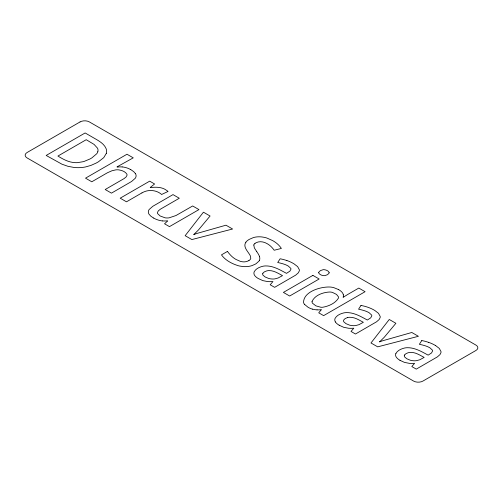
<?xml version="1.0" encoding="UTF-8"?>
<svg xmlns="http://www.w3.org/2000/svg" width="503" height="503" viewBox="0 0 503 503"><rect width="100%" height="100%" fill="white"/><g stroke="black" fill="none" stroke-linecap="round" stroke-linejoin="round"><path stroke-width="0.75" d="M253.82 245.011L254.311 247.74A47.961 27.69 0 0 0 254.902 248.796L256.75 251.607M395.918 353.433C397.653 350.321 401.312 348.786 404.626 348.007A10.016 5.778 0 0 1 407.254 347.711C414.862 347.542 421.69 351.647 428.135 355.143L431.53 352.949L432.624 350.899A6.162 3.559 0 0 0 432.41 350.119L429.92 347.831A20.604 11.896 0 0 0 424.991 345.724A42.9 24.766 0 0 0 419.37 344.297L421.765 340.569M360.959 305.466L358.564 309.188A42.9 24.766 0 0 1 364.185 310.621A20.604 11.896 0 0 1 369.114 312.728L371.604 315.016A6.162 3.559 0 0 1 371.818 315.796L370.724 317.846L367.328 320.034C360.884 316.538 354.055 312.438 346.448 312.608A10.016 5.778 0 0 0 343.819 312.897C340.512 313.677 336.847 315.218 335.117 318.33A10.67 6.162 0 0 0 335.4 321.939M254.914 243.502L255.442 243.119A9.211 5.319 0 0 1 256.04 242.767C259.523 240.893 263.842 241.723 267.118 243.653A25.772 14.883 0 0 1 271.13 246.646A51.595 29.784 0 0 1 274.192 250.243L281.372 248.438A41.9 24.188 0 0 0 277.87 244.326A35.562 20.535 0 0 0 272.727 240.635L266.785 238.001A19.039 10.991 0 0 0 264.213 237.334L262.164 236.995A13.631 7.872 0 0 0 256.656 236.932A12.449 7.187 0 0 0 253.342 237.605L249.425 239.29A15.65 9.035 0 0 0 245.841 242.207M248.966 260.497L249.532 260.108A6.281 3.628 0 0 0 250.771 258.397L250.431 256.109A18.705 10.802 0 0 0 250.142 255.499A51.432 29.69 0 0 0 249.369 254.166L247.583 251.55A43.811 25.295 0 0 1 245.678 248.419A21.038 12.147 0 0 1 244.886 245.288A13.965 8.061 0 0 1 245.917 242.226M141.909 192.907L126.486 201.81L120.192 198.182L149.693 181.155L154.591 183.985L150.252 187.474L150.542 187.644M227.494 251.393L221.471 254.87C225.388 260.328 231.751 263.635 238.007 265.634A20.013 11.556 0 0 0 239.686 266.049L242.999 266.552A13.757 7.941 0 0 0 251.84 265.672L255.04 264.282A20.705 11.953 0 0 0 256.203 263.597L258.982 261.101A10.588 6.111 0 0 0 259.378 260.403M347.397 317.638L345.718 318.305A9.431 5.445 0 0 0 344.895 318.795L343.643 320.084A4.263 2.458 0 0 0 343.524 321.071A6.149 3.552 0 0 0 343.895 321.895L345.957 323.636L349.396 325.083A10.368 5.986 0 0 0 353.207 325.68A8.035 4.64 0 0 0 355.665 325.567L358.979 324.674L363.361 322.297C359.085 320.103 354.665 317.035 349.623 317.274A6.281 3.628 0 0 0 347.397 317.638M338.714 289.64L333.722 287.615A14.147 8.167 0 0 0 330.559 287.056C321.354 286.396 303.454 291.319 303.542 302.555A13.933 8.048 0 0 0 304.51 304.359M339.167 325.221L343.65 327.283L348.573 328.252A21.792 12.581 0 0 0 353.791 328.201L351.025 331.452L355.47 334.017L376.546 321.801L379.161 319.512L380.13 317.6A10.129 5.847 0 0 0 380.186 316.444L378.495 313.325L374.886 310.533A32.324 18.661 0 0 0 367.75 307.22A32.343 18.674 0 0 0 360.972 305.447M399.967 360.324L404.456 362.386L409.373 363.355A21.792 12.581 0 0 0 414.591 363.311L411.825 366.555L416.277 369.127L437.352 356.904L439.968 354.621L440.936 352.704A10.129 5.847 0 0 0 440.993 351.547L439.301 348.428L435.686 345.636M193.976 234.561L193.762 234.442A31.683 18.29 0 0 0 194.648 233.719L198.415 230.009L210.072 216.013L203.432 212.184L185.154 235.687L191.869 239.566L232.587 229.01L225.979 225.193L196.799 233.486A31.702 18.303 0 0 0 193.969 234.561M379.796 341.851L379.589 341.726A31.683 18.29 0 0 0 380.469 341.003L384.235 337.293L395.892 323.297L389.259 319.468L370.981 342.971L377.696 346.85L418.408 336.293L411.8 332.483L382.62 340.77A31.702 18.303 0 0 0 379.79 341.845M130.824 169.643L133.672 171.617L135.452 173.623M153.528 218.044L150.724 216.095L148.97 214.102A11.154 6.438 0 0 1 148.611 210.518A12.349 7.13 0 0 1 149.184 209.474L152.843 206.274L173.007 194.611L179.294 198.245L160.394 209.185L158.326 210.864L157.458 212.467A5.891 3.402 0 0 0 157.584 213.58L160.111 215.963L165.097 217.812A7.57 4.37 0 0 0 165.814 217.906A8.161 4.709 0 0 0 169.065 217.849L175.937 215.548L192.668 205.966L198.955 209.594L169.461 226.627L164.531 223.778L167.65 220.993L167.304 220.798A11.902 6.872 0 0 1 162.412 220.886M304.51 304.359L307.993 307.22A16.467 9.507 0 0 0 312.508 309.163M428.556 342.323A32.324 18.661 0 0 1 435.673 345.643M395.911 353.433A10.67 6.162 0 0 0 396.207 357.042A15.794 9.117 0 0 0 399.998 360.305M421.778 340.556A32.343 18.674 0 0 1 428.531 342.348M339.198 325.202A15.794 9.117 0 0 1 335.369 321.945M343.304 294.846A15.681 9.054 0 0 1 343.115 297.342L346.85 295.016A32.94 19.02 0 0 1 348.195 294.192L358.802 288.068L365.09 291.696L323.63 315.632L318.726 312.803L321.367 309.685A14.015 8.092 0 0 1 317.053 309.848M343.335 294.84A13.411 7.74 0 0 0 342.009 292.249A16.8 9.702 0 0 0 338.676 289.659M317.047 309.867A13.518 7.809 0 0 1 312.539 309.125M286.911 260.548A32.324 18.661 0 0 1 294.029 263.861L297.657 266.647L299.342 269.771A10.129 5.847 0 0 1 299.291 270.922L298.323 272.84L295.707 275.128L274.632 287.345L270.18 284.773L272.953 281.548A21.792 12.581 0 0 1 267.728 281.592L262.811 280.611L258.322 278.543A15.794 9.117 0 0 1 254.531 275.273A10.67 6.162 0 0 1 254.267 271.651C256.008 268.545 259.661 267.005 262.975 266.225A10.016 5.778 0 0 1 265.609 265.93C273.211 265.766 280.039 269.866 286.49 273.362L289.885 271.167L290.979 269.124A6.162 3.559 0 0 0 290.765 268.338L288.276 266.056A20.604 11.896 0 0 0 283.346 263.943A42.9 24.766 0 0 0 277.719 262.516L280.121 258.794A32.343 18.674 0 0 1 286.886 260.567M227.475 251.399A60.102 34.701 0 0 0 230.934 255.537A30.626 17.68 0 0 0 236.045 259.473L240.239 261.315A10.073 5.816 0 0 0 241.383 261.598L242.496 261.786A6.438 3.716 0 0 0 245.124 261.805A7.388 4.263 0 0 0 248.941 260.485M256.706 251.619A48.533 28.017 0 0 1 259.479 256.379M253.808 245.005A6.237 3.603 0 0 1 254.927 243.509M259.391 256.392A15.266 8.815 0 0 1 259.429 260.409M162.387 220.955A17.209 9.934 0 0 1 153.604 218M141.947 192.926A14.719 8.501 0 0 1 146.392 191.046A10.978 6.338 0 0 1 151.013 190.53A10.921 6.306 0 0 1 155.352 191.14A13.267 7.658 0 0 1 159.093 192.68A16.002 9.243 0 0 1 159.42 192.869L160.47 193.561A11.538 6.658 0 0 1 161.614 194.485L168.052 191.442A15.876 9.167 0 0 0 167.386 190.907L165.198 189.461A12.462 7.193 0 0 0 160.709 187.751A14.801 8.545 0 0 0 155.609 187.242A18.598 10.739 0 0 0 150.542 187.644M122.154 166.952A12.38 7.149 0 0 0 117.318 167.115L116.973 166.908L133.251 157.848L126.989 154.232L85.529 178.169L91.791 181.784L106.447 173.321A39.41 22.754 0 0 1 107.673 172.642L112.012 170.743L115.753 169.882A8.224 4.747 0 0 1 118.651 169.857C121.688 170.322 125.184 171.435 126.875 174.176A5.973 3.452 0 0 1 127.001 175.302L126.134 176.918L124.071 178.596L105.196 189.524L111.452 193.139L131.597 181.482L135.263 178.269A12.147 7.011 0 0 0 135.709 177.484L135.823 177.219A11.236 6.489 0 0 0 135.458 173.623M122.179 166.889A15.951 9.205 0 0 1 130.749 169.687M318.757 272.745A3.163 1.83 0 0 1 318.77 272.224L320.38 270.62L323.165 269.683A3.081 1.779 0 0 1 324.07 269.677A5.784 3.339 0 0 1 326.969 270.488A7.708 4.452 0 0 1 327.535 270.79A5.929 3.42 0 0 1 329.119 272.563M318.732 272.745A5.514 3.181 0 0 0 319.983 274.317L320.134 274.437A7.576 4.376 0 0 0 320.669 274.757A5.86 3.383 0 0 0 323.756 275.657A3.232 1.867 0 0 0 324.919 275.613L327.466 274.713L329.044 273.23A3.15 1.817 0 0 0 329.081 272.569M312.067 301.423L312.067 302.026A7.727 4.464 0 0 0 312.457 303.183L315.846 305.837L320.845 307.258A6.791 3.923 0 0 0 322.832 307.239C328.717 306.17 335.262 303.391 338.437 298.109A6.879 3.967 0 0 0 338.469 296.883L336.545 294.431L332.445 292.4A7.652 4.414 0 0 0 329.962 292.01C323.303 292.212 314.979 295.022 312.067 301.423M106.315 153.358L103.756 157.64L98.418 161.796A47.056 27.168 0 0 1 96.004 163.154L90.999 165.38L85.919 166.851A23.264 13.43 0 0 1 82.492 167.417L81.637 167.512A21.78 12.575 0 0 1 73.903 167.442L67.886 166.286L61.97 164.204L46.175 155.446L85.133 132.955L97.123 139.878C100.701 142.003 104.435 144.6 106.083 148.586A21.761 12.562 0 0 1 106.322 153.358M97.789 151.768L97.538 152.422A16.505 9.532 0 0 1 96.739 153.748L91.955 157.816A40.58 23.427 0 0 1 89.918 159.005L83.699 161.601L77.487 162.651A14.134 8.161 0 0 1 74.834 162.626C68.647 162.318 63.064 159.237 57.927 156.049L86.22 139.708L94.074 144.411L97.525 148.196A13.776 7.954 0 0 1 97.796 151.768M262.887 273.248L262.799 273.412A4.263 2.458 0 0 0 262.679 274.399A6.149 3.552 0 0 0 263.05 275.223L265.119 276.958L268.558 278.411A10.368 5.986 0 0 0 272.368 279.008A8.035 4.64 0 0 0 274.827 278.895L278.134 277.996L282.516 275.625C278.241 273.431 273.821 270.363 268.778 270.601A6.281 3.628 0 0 0 266.552 270.966L264.874 271.633A9.431 5.445 0 0 0 264.05 272.123L262.887 273.248M404.538 355.03L404.45 355.187A4.263 2.458 0 0 0 404.324 356.181A6.149 3.552 0 0 0 404.695 356.998L406.764 358.74L410.203 360.192A10.368 5.986 0 0 0 414.013 360.789A8.035 4.64 0 0 0 416.471 360.67L419.785 359.777L424.161 357.4C419.886 355.206 415.465 352.144 410.429 352.377A6.281 3.628 0 0 0 408.197 352.741L406.518 353.414A9.431 5.445 0 0 0 405.695 353.905L404.538 355.03M80.059 121.933L27.08 152.522A6.608 3.817 0 0 0 27.08 157.917L413.592 381.067A6.608 3.817 0 0 0 422.941 381.067L475.92 350.478A6.608 3.817 0 0 0 475.92 345.083L89.408 121.933A6.608 3.817 0 0 0 80.059 121.933M312.891 275.374L283.396 292.406L289.659 296.022L319.154 278.989L312.891 275.374"/></g></svg>
